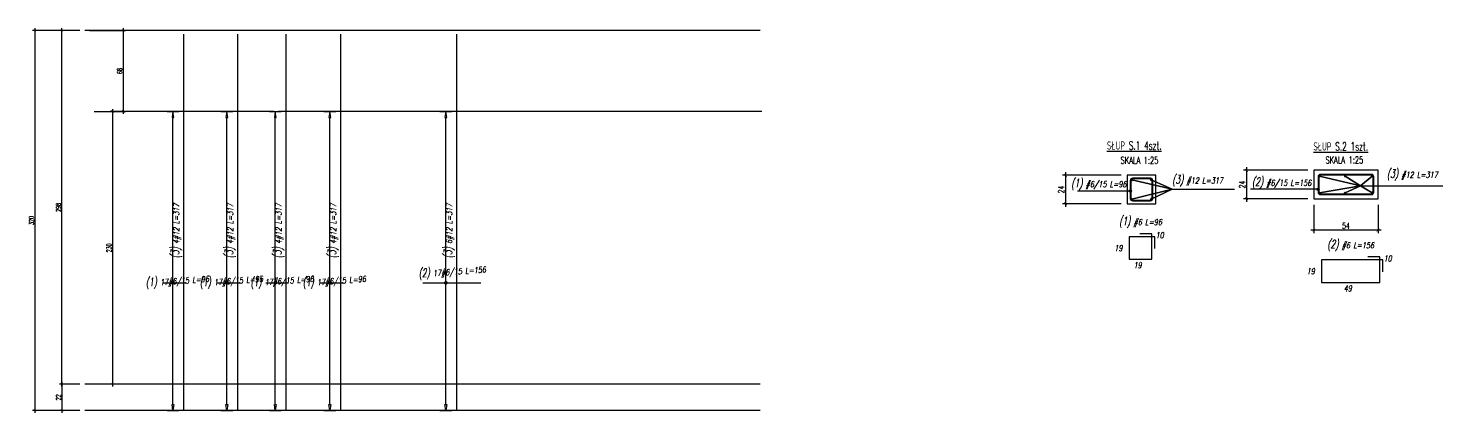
# Model space of a CAD drawing. Header units: millimetres. Extents: x 31098 to 33510, y -57712 to -56998.
# Drawn here: x 31098 to 32289, y -57439 to -57115 of the extents above; entities that cross this region are included whole.
import ezdxf
from ezdxf.enums import TextEntityAlignment as Align

# ---------------------------------------------------------------- set-up
doc = ezdxf.new("R2010")
doc.units = ezdxf.units.MM
doc.header["$LTSCALE"] = 50
doc.layers.get('Defpoints').update_dxf_attribs({"color": 251})
doc.layers.add('__NIEDRUK__', color=54, linetype='Continuous', plot=False)
for name, color, linetype in [('K-ODNOSNIK', 8, 'Continuous'), ('K-SCIANY', 2, 'Continuous'), ('K-TEXT 2.4mm', 71, 'Continuous'), ('K-TEXT 2.8mm', 101, 'Continuous'), ('K-UWAGI', 1, 'Continuous'), ('K-WYMIARY', 1, 'Continuous'), ('K-ZBROJ_06', 101, 'Continuous'), ('K-ZBROJ_12', 161, 'Continuous'), ('ZBROJA_NIEZLICZAC', 255, 'Continuous'), ('ZBROJA_PRET', 161, 'Continuous'), ('ZBROJA_RZUTPR', 141, 'Continuous'), ('ZBROJA_RZUTPR1', 255, 'Continuous'), ('ZBROJA_ZASIEG', 253, 'Continuous'), ('ZBROJA_ZLICZAC', 125, 'Continuous')]:
    doc.layers.add(name, color=color, linetype=linetype)
doc.styles.add('STYL_ZBROJA', font='romanszb.shx', dxfattribs={"width": 0.65, "oblique": 12})
doc.styles.add('text 2.4mm', font='romans.shx', dxfattribs={"width": 0.65})
doc.styles.add('text 2.8mm', font='romans.shx', dxfattribs={"width": 0.65})
doc.styles.add('WYM1', font='romanszb.shx', dxfattribs={"width": 0.6})
doc.dimstyles.new('CM100', dxfattribs={"dimscale": 5, "dimtxt": 2, "dimasz": 1, "dimexe": 1, "dimexo": 2, "dimgap": 0.5, "dimtad": 1, "dimrnd": 0.5, "dimdsep": 46, "dimtxsty": 'WYM1', "dimblk": 'OBLIQUE', "dimcen": 0, "dimdle": 1, "dimclrd": 253, "dimclre": 251, "dimclrt": 30, "dimadec": 0, "dimazin": 0, "dimtfac": 1, "dimtix": 1, "dimtmove": 0, "dimatfit": 0, "dimfxl": 1, "dimtfillclr": 256, "dimtolj": 1, "dimarcsym": 0})

# ---------------------------------------------------------------- blocks, each defined once
blk = doc.blocks.new('_ArchTick')
at = {"color": 0, "linetype": 'ByBlock', "const_width": 0.15}
blk.add_lwpolyline([(-0.5, -0.5), (0.5, 0.5)], dxfattribs=at)
blk = doc.blocks.new('*D73')
at = {"layer": 'Defpoints', "color": 0, "transparency": 16777216}
for p in [(32180.2, -57258.2), (32234.2, -57258.2), (32180.2, -57284.6)]:
    blk.add_point(p, dxfattribs=at)
at = {"layer": 'K-WYMIARY', "color": 251, "lineweight": -2, "transparency": 16777216}
for p, q in [((32180.2, -57263.2), (32180.2, -57287.1)), ((32234.2, -57263.2), (32234.2, -57287.1))]:
    blk.add_line(p, q, dxfattribs=at)
at = {"layer": 'K-WYMIARY', "color": 253, "lineweight": -2, "transparency": 16777216}
blk.add_line((32236.7, -57284.6), (32177.7, -57284.6), dxfattribs=at)
at = {"layer": 'K-WYMIARY', "color": 253, "lineweight": -2, "transparency": 16777216, "xscale": 2.5, "yscale": 2.5, "zscale": 2.5, "rotation": 180}
blk.add_blockref('_ArchTick', (32180.2, -57284.6), dxfattribs=at)
at = {"layer": 'K-WYMIARY', "color": 253, "lineweight": -2, "transparency": 16777216, "xscale": 2.5, "yscale": 2.5, "zscale": 2.5}
blk.add_blockref('_ArchTick', (32234.2, -57284.6), dxfattribs=at)
at = {"layer": 'K-WYMIARY', "color": 30, "transparency": 16777216, "insert": (32207.2, -57280.9), "char_height": 5, "attachment_point": 5, "style": 'WYM1'}
blk.add_mtext('\\A1;54', dxfattribs=at)
blk = doc.blocks.new('A$C392df230')
h = blk.add_hatch()
h.set_pattern_fill('ANGLE', color=256, scale=0.025)
h.set_pattern_definition([(360, (-2880.4701, 5517.13781), (-5e-64, 0.174625), [0.127, -0.047625]), (90, (-2880.4701, 5517.13781), (-0.174625, 1e-17), [0.127, -0.047625])])
h.paths.add_polyline_path([(0.5, 0, 1), (-0.5, 0, 1)])
blk.add_circle((0, 0), 0.5)
blk = doc.blocks.new('*D74')
at = {"layer": 'Defpoints', "color": 0, "transparency": 16777216}
for p in [(32180.2, -57234.2), (32123.5, -57258.2), (32180.2, -57258.2)]:
    blk.add_point(p, dxfattribs=at)
at = {"layer": 'K-WYMIARY', "color": 251, "lineweight": -2, "transparency": 16777216}
for p, q in [((32175.2, -57234.2), (32121, -57234.2)), ((32175.2, -57258.2), (32121, -57258.2))]:
    blk.add_line(p, q, dxfattribs=at)
at = {"layer": 'K-WYMIARY', "color": 253, "lineweight": -2, "transparency": 16777216}
blk.add_line((32123.5, -57231.7), (32123.5, -57260.7), dxfattribs=at)
at = {"layer": 'K-WYMIARY', "color": 253, "lineweight": -2, "transparency": 16777216, "xscale": 2.5, "yscale": 2.5, "zscale": 2.5}
for p, rotation in [((32123.5, -57234.2), 90), ((32123.5, -57258.2), 270)]:
    blk.add_blockref('_ArchTick', p, dxfattribs=dict(at, rotation=rotation))
at = {"layer": 'K-WYMIARY', "color": 30, "transparency": 16777216, "insert": (32119.8, -57246.2), "char_height": 5, "attachment_point": 5, "rotation": 90, "style": 'WYM1'}
blk.add_mtext('\\A1;24', dxfattribs=at)
blk = doc.blocks.new('*D75')
at = {"layer": 'Defpoints', "color": 0, "transparency": 16777216}
for p in [(32023.1, -57238.4), (31971.1, -57262.4), (32023.1, -57262.4)]:
    blk.add_point(p, dxfattribs=at)
at = {"layer": 'K-WYMIARY', "color": 253, "lineweight": -2, "transparency": 16777216}
blk.add_line((31971.1, -57235.9), (31971.1, -57264.9), dxfattribs=at)
at = {"layer": 'K-WYMIARY', "color": 251, "lineweight": -2, "transparency": 16777216}
for p, q in [((32018.1, -57238.4), (31968.6, -57238.4)), ((32018.1, -57262.4), (31968.6, -57262.4))]:
    blk.add_line(p, q, dxfattribs=at)
at = {"layer": 'K-WYMIARY', "color": 253, "lineweight": -2, "transparency": 16777216, "xscale": 2.5, "yscale": 2.5, "zscale": 2.5}
for p, rotation in [((31971.1, -57238.4), 90), ((31971.1, -57262.4), 270)]:
    blk.add_blockref('_ArchTick', p, dxfattribs=dict(at, rotation=rotation))
at = {"layer": 'K-WYMIARY', "color": 30, "transparency": 16777216, "insert": (31967.4, -57250.4), "char_height": 5, "attachment_point": 5, "rotation": 90, "style": 'WYM1'}
blk.add_mtext('\\A1;24', dxfattribs=at)
blk = doc.blocks.new('*D76')
at = {"layer": 'Defpoints', "color": 0, "transparency": 16777216}
for p in [(31145.6, -57116.5), (31103.8, -57436.5), (31145.6, -57436.5)]:
    blk.add_point(p, dxfattribs=at)
at = {"layer": 'K-WYMIARY', "color": 251, "lineweight": -2, "transparency": 16777216}
for p, q in [((31141.6, -57116.5), (31101.8, -57116.5)), ((31141.6, -57436.5), (31101.8, -57436.5))]:
    blk.add_line(p, q, dxfattribs=at)
at = {"layer": 'K-WYMIARY', "color": 253, "lineweight": -2, "transparency": 16777216}
blk.add_line((31103.8, -57114.5), (31103.8, -57438.5), dxfattribs=at)
at = {"layer": 'K-WYMIARY', "color": 253, "lineweight": -2, "transparency": 16777216, "xscale": 2, "yscale": 2, "zscale": 2}
for p, rotation in [((31103.8, -57116.5), 90), ((31103.8, -57436.5), 270)]:
    blk.add_blockref('_ArchTick', p, dxfattribs=dict(at, rotation=rotation))
at = {"layer": 'K-WYMIARY', "color": 30, "transparency": 16777216, "insert": (31100.8, -57276.5), "char_height": 4, "attachment_point": 5, "rotation": 90, "style": 'WYM1'}
blk.add_mtext('\\A1;320', dxfattribs=at)
blk = doc.blocks.new('*D77')
at = {"layer": 'Defpoints', "color": 0, "transparency": 16777216}
for p in [(31126.5, -57116.5), (31145.6, -57116.5), (31145.6, -57414.5)]:
    blk.add_point(p, dxfattribs=at)
at = {"layer": 'K-WYMIARY', "color": 251, "lineweight": -2, "transparency": 16777216}
for p, q in [((31141.6, -57116.5), (31124.5, -57116.5)), ((31141.6, -57414.5), (31124.5, -57414.5))]:
    blk.add_line(p, q, dxfattribs=at)
at = {"layer": 'K-WYMIARY', "color": 253, "lineweight": -2, "transparency": 16777216}
blk.add_line((31126.5, -57416.5), (31126.5, -57114.5), dxfattribs=at)
at = {"layer": 'K-WYMIARY', "color": 253, "lineweight": -2, "transparency": 16777216, "xscale": 2, "yscale": 2, "zscale": 2}
for p, rotation in [((31126.5, -57116.5), 90), ((31126.5, -57414.5), 270)]:
    blk.add_blockref('_ArchTick', p, dxfattribs=dict(at, rotation=rotation))
at = {"layer": 'K-WYMIARY', "color": 30, "transparency": 16777216, "insert": (31123.5, -57265.5), "char_height": 4, "attachment_point": 5, "rotation": 90, "style": 'WYM1'}
blk.add_mtext('\\A1;298', dxfattribs=at)
blk = doc.blocks.new('*D78')
at = {"layer": 'Defpoints', "color": 0, "transparency": 16777216}
for p in [(31145.6, -57414.5), (31126.5, -57436.5), (31145.6, -57436.5)]:
    blk.add_point(p, dxfattribs=at)
at = {"layer": 'K-WYMIARY', "color": 251, "lineweight": -2, "transparency": 16777216}
for p, q in [((31141.6, -57414.5), (31124.5, -57414.5)), ((31141.6, -57436.5), (31124.5, -57436.5))]:
    blk.add_line(p, q, dxfattribs=at)
at = {"layer": 'K-WYMIARY', "color": 253, "lineweight": -2, "transparency": 16777216}
blk.add_line((31126.5, -57412.5), (31126.5, -57438.5), dxfattribs=at)
at = {"layer": 'K-WYMIARY', "color": 253, "lineweight": -2, "transparency": 16777216, "xscale": 2, "yscale": 2, "zscale": 2}
for p, rotation in [((31126.5, -57414.5), 90), ((31126.5, -57436.5), 270)]:
    blk.add_blockref('_ArchTick', p, dxfattribs=dict(at, rotation=rotation))
at = {"layer": 'K-WYMIARY', "color": 30, "transparency": 16777216, "insert": (31123.5, -57425.5), "char_height": 4, "attachment_point": 5, "rotation": 90, "style": 'WYM1'}
blk.add_mtext('\\A1;22', dxfattribs=at)
blk = doc.blocks.new('*D79')
at = {"layer": 'Defpoints', "color": 0, "transparency": 16777216}
for p in [(31308.8, -57184.6), (31169.1, -57414.5), (31169.1, -57414.5)]:
    blk.add_point(p, dxfattribs=at)
at = {"layer": 'K-WYMIARY', "color": 251, "lineweight": -2, "transparency": 16777216}
for p, q in [((31304.8, -57184.6), (31167.1, -57184.6)), ((31173.1, -57414.5), (31171.1, -57414.5))]:
    blk.add_line(p, q, dxfattribs=at)
at = {"layer": 'K-WYMIARY', "color": 253, "lineweight": -2, "transparency": 16777216}
blk.add_line((31169.1, -57182.6), (31169.1, -57416.5), dxfattribs=at)
at = {"layer": 'K-WYMIARY', "color": 253, "lineweight": -2, "transparency": 16777216, "xscale": 2, "yscale": 2, "zscale": 2}
for p, rotation in [((31169.1, -57184.6), 90), ((31169.1, -57414.5), 270)]:
    blk.add_blockref('_ArchTick', p, dxfattribs=dict(at, rotation=rotation))
at = {"layer": 'K-WYMIARY', "color": 30, "transparency": 16777216, "insert": (31166.1, -57299.6), "char_height": 4, "attachment_point": 5, "rotation": 90, "style": 'WYM1'}
blk.add_mtext('\\A1;230', dxfattribs=at)
blk = doc.blocks.new('*D80')
at = {"layer": 'Defpoints', "color": 0, "transparency": 16777216}
for p in [(31145.6, -57116.5), (31149.6, -57184.6), (31178.1, -57184.6)]:
    blk.add_point(p, dxfattribs=at)
at = {"layer": 'K-WYMIARY', "color": 251, "lineweight": -2, "transparency": 16777216}
for p, q in [((31149.6, -57116.5), (31180.1, -57116.5)), ((31153.6, -57184.6), (31180.1, -57184.6))]:
    blk.add_line(p, q, dxfattribs=at)
at = {"layer": 'K-WYMIARY', "color": 253, "lineweight": -2, "transparency": 16777216}
blk.add_line((31178.1, -57114.5), (31178.1, -57186.6), dxfattribs=at)
at = {"layer": 'K-WYMIARY', "color": 253, "lineweight": -2, "transparency": 16777216, "xscale": 2, "yscale": 2, "zscale": 2}
for p, rotation in [((31178.1, -57116.5), 90), ((31178.1, -57184.6), 270)]:
    blk.add_blockref('_ArchTick', p, dxfattribs=dict(at, rotation=rotation))
at = {"layer": 'K-WYMIARY', "color": 30, "transparency": 16777216, "insert": (31175.1, -57150.6), "char_height": 4, "attachment_point": 5, "rotation": 90, "style": 'WYM1'}
blk.add_mtext('\\A1;68', dxfattribs=at)

msp = doc.modelspace()

# ---------------------------------------------------------------- linework, layer by layer
at = {"layer": '__NIEDRUK__'}
for points in [[(32027.64, -57259.323), (32042.64, -57259.323, 0.41421356), (32044.04, -57257.923), (32044.04, -57242.923, 0.41421356), (32042.64, -57241.523), (32027.64, -57241.523, 0.41421356), (32026.24, -57242.923), (32026.24, -57257.923, 0.41421356)], [(32185.66, -57254.108), (32228.66, -57254.108, 0.41421356), (32230.06, -57252.708), (32230.06, -57239.708, 0.41421356), (32228.66, -57238.308), (32185.66, -57238.308, 0.41421356), (32184.26, -57239.708), (32184.26, -57252.708, 0.41421356)]]:
    msp.add_lwpolyline(points, format="xyb", close=True, dxfattribs=at)
at = {"layer": 'K-ODNOSNIK'}
for points in [[(32060.842, -57250.057), (32043.311, -57242.363), (32060.842, -57250.057), (32026.969, -57242.363), (32060.842, -57250.057), (32043.311, -57258.483), (32060.842, -57250.057), (32026.969, -57258.483), (32060.842, -57250.057), (32113.303, -57250.057)], [(32219.365, -57247.24), (32206.493, -57239.148), (32219.365, -57247.24), (32206.493, -57253.267), (32219.365, -57247.24), (32229.331, -57239.148), (32219.365, -57247.24), (32184.988, -57239.148), (32219.365, -57247.24), (32229.331, -57253.267), (32219.365, -57247.24), (32184.988, -57253.267), (32219.365, -57247.24), (32288.623, -57247.24)], [(32025.64, -57251.711), (31981.172, -57251.711)], [(32183.66, -57250.194), (32126.775, -57250.194)]]:
    msp.add_lwpolyline(points, dxfattribs=at)
for centre in [(32183.66, -57250.194), (32025.64, -57251.711)]:
    msp.add_circle(centre, 1, dxfattribs=at)
at = {"layer": 'K-SCIANY'}
for points in [[(32180.16, -57258.208), (32234.16, -57258.208), (32234.16, -57234.208), (32180.16, -57234.208)], [(32023.14, -57262.423), (32047.14, -57262.423), (32047.14, -57238.423), (32023.14, -57238.423)]]:
    msp.add_lwpolyline(points, close=True, dxfattribs=at)
at = {"layer": 'K-UWAGI'}
for p, q in [((31714.127, -57116.507), (31145.637, -57116.507)), ((31715.506, -57184.647), (31308.848, -57184.647)), ((31714.127, -57414.507), (31145.637, -57414.507)), ((31714.127, -57436.507), (31145.637, -57436.507))]:
    msp.add_line(p, q, dxfattribs=at)
at = {"layer": 'K-ZBROJ_06'}
for points in [[(32027.64, -57259.923), (32042.64, -57259.923, 0.41421356), (32044.64, -57257.923), (32044.64, -57242.923, 0.41421356), (32042.64, -57240.923), (32027.64, -57240.923, 0.41421356), (32025.64, -57242.923), (32025.64, -57257.923, 0.41421356)], [(32185.66, -57254.708), (32228.66, -57254.708, 0.41421356), (32230.66, -57252.708), (32230.66, -57239.708, 0.41421356), (32228.66, -57237.708), (32185.66, -57237.708, 0.41421356), (32183.66, -57239.708), (32183.66, -57252.708, 0.41421356)]]:
    msp.add_lwpolyline(points, format="xyb", close=True, dxfattribs=at)
at = {"layer": 'ZBROJA_PRET'}
for p, q in [((31229.209, -57436.507), (31229.209, -57119.507)), ((31274.606, -57436.507), (31274.606, -57119.507)), ((31315.335, -57436.507), (31315.335, -57119.507)), ((31361.269, -57436.507), (31361.269, -57119.507)), ((31458.879, -57436.507), (31458.879, -57119.507)), ((31211.992, -57329.022), (31230.992, -57329.022)), ((31257.389, -57329.022), (31276.389, -57329.022)), ((31298.118, -57329.022), (31317.118, -57329.022)), ((31344.052, -57329.022), (31363.052, -57329.022)), ((31430.106, -57329.022), (31479.106, -57329.022))]:
    msp.add_line(p, q, dxfattribs=at)
at = {"layer": 'ZBROJA_RZUTPR'}
for points in [[(32046.303, -57300.213), (32046.303, -57290.213, 0.41421356), (32046.303, -57290.213), (32024.803, -57290.213, 0.41421356), (32024.803, -57290.213), (32024.803, -57309.213, 0.41421356), (32024.803, -57309.213), (32043.803, -57309.213, 0.41421356), (32043.803, -57309.213), (32043.803, -57287.713, 0.41421356), (32043.803, -57287.713), (32033.803, -57287.713)], [(32238.21, -57319.742), (32238.21, -57309.742, 0.41421356), (32238.21, -57309.742), (32186.71, -57309.742, 0.41421356), (32186.71, -57309.742), (32186.71, -57328.742, 0.41421356), (32186.71, -57328.742), (32235.71, -57328.742, 0.41421356), (32235.71, -57328.742), (32235.71, -57307.242, 0.41421356), (32235.71, -57307.242), (32225.71, -57307.242)]]:
    msp.add_lwpolyline(points, format="xyb", dxfattribs=at)
at = {"layer": 'ZBROJA_ZASIEG'}
for p, q in [((31214.933, -57184.647), (31224.933, -57184.647)), ((31260.329, -57184.647), (31270.329, -57184.647)), ((31301.059, -57184.647), (31311.059, -57184.647)), ((31346.993, -57184.647), (31356.993, -57184.647)), ((31444.603, -57184.647), (31454.603, -57184.647)), ((31214.933, -57436.507), (31224.933, -57436.507)), ((31260.329, -57436.507), (31270.329, -57436.507)), ((31301.059, -57436.507), (31311.059, -57436.507)), ((31346.993, -57436.507), (31356.993, -57436.507)), ((31444.603, -57436.507), (31454.603, -57436.507))]:
    msp.add_line(p, q, dxfattribs=at)
for points in [[(31219.933, -57431.507), (31220.708, -57431.507), (31219.933, -57436.507), (31219.158, -57431.507), (31219.933, -57431.507), (31219.933, -57189.647), (31220.708, -57189.647), (31219.933, -57184.647), (31219.158, -57189.647), (31219.933, -57189.647)], [(31265.329, -57431.507), (31266.104, -57431.507), (31265.329, -57436.507), (31264.554, -57431.507), (31265.329, -57431.507), (31265.329, -57189.647), (31266.104, -57189.647), (31265.329, -57184.647), (31264.554, -57189.647), (31265.329, -57189.647)], [(31306.059, -57431.507), (31306.834, -57431.507), (31306.059, -57436.507), (31305.284, -57431.507), (31306.059, -57431.507), (31306.059, -57189.647), (31306.834, -57189.647), (31306.059, -57184.647), (31305.284, -57189.647), (31306.059, -57189.647)], [(31351.993, -57431.507), (31352.768, -57431.507), (31351.993, -57436.507), (31351.218, -57431.507), (31351.993, -57431.507), (31351.993, -57189.647), (31352.768, -57189.647), (31351.993, -57184.647), (31351.218, -57189.647), (31351.993, -57189.647)], [(31449.603, -57431.507), (31450.378, -57431.507), (31449.603, -57436.507), (31448.828, -57431.507), (31449.603, -57431.507), (31449.603, -57189.647), (31450.378, -57189.647), (31449.603, -57184.647), (31448.828, -57189.647), (31449.603, -57189.647)]]:
    msp.add_lwpolyline(points, dxfattribs=at)
at = {"layer": 'ZBROJA_ZASIEG', "const_width": 1.575}
for points in [[(31219.145, -57329.022, 1), (31220.72, -57329.022, 1)], [(31264.542, -57329.022, 1), (31266.117, -57329.022, 1)], [(31305.272, -57329.022, 1), (31306.847, -57329.022, 1)], [(31351.205, -57329.022, 1), (31352.78, -57329.022, 1)], [(31448.815, -57329.022, 1), (31450.39, -57329.022, 1)]]:
    msp.add_lwpolyline(points, format="xyb", close=True, dxfattribs=at)

# ---------------------------------------------------------------- block references
at = {"layer": 'K-ZBROJ_12', "xscale": -1, "rotation": 180}
for p in [(32026.969, -57242.363), (32184.988, -57239.148), (32206.493, -57239.148)]:
    msp.add_blockref('A$C392df230', p, dxfattribs=at)
at = {"layer": 'K-ZBROJ_12', "rotation": 180}
for p in [(32043.311, -57242.363), (32229.331, -57239.148)]:
    msp.add_blockref('A$C392df230', p, dxfattribs=at)
at = {"layer": 'K-ZBROJ_12'}
for p in [(32026.969, -57258.483), (32184.988, -57253.267), (32206.493, -57253.267)]:
    msp.add_blockref('A$C392df230', p, dxfattribs=at)
at = {"layer": 'K-ZBROJ_12', "xscale": -1}
for p in [(32043.311, -57258.483), (32229.331, -57253.267)]:
    msp.add_blockref('A$C392df230', p, dxfattribs=at)

# ---------------------------------------------------------------- texts
at = {"layer": 'K-TEXT 2.4mm', "style": 'text 2.4mm', "width": 0.65}
for p in [(32017.537, -57228.789), (32189.972, -57228.562)]:
    msp.add_text('SKALA 1:25', height=6, dxfattribs=at).set_placement(p)
at = {"layer": 'K-TEXT 2.8mm', "style": 'text 2.8mm', "width": 0.65}
for s, p in [('%%USŁUP S.1 4szt.', (32006.014, -57218.919)), ('%%USŁUP S.2 1szt.', (32179.756, -57219.715))]:
    msp.add_text(s, height=7, dxfattribs=at).set_placement(p, align=Align.BOTTOM_LEFT)
at = {"layer": 'ZBROJA_NIEZLICZAC', "char_height": 10, "style": 'STYL_ZBROJA'}
for s, insert, attachment_point in [('\\H7;\\C71;\\H5;\\C256;\\H7;\\C71;(3)\\H5;\\C256; #12 L=317', (32060.958, -57247.738), 7), ('\\H7;\\C71;\\H5;\\C256;\\H7;\\C71;(3)\\H5;\\C256; #12 L=317', (32241.691, -57242.858), 7), ('\\H7;\\C71;\\H5;\\C256;\\H7;\\C71;(1)\\H5;\\C256; #6/15 L=96', (31999.255, -57250.809), 8), ('\\H7;\\C71;\\H5;\\C256;\\H7;\\C71;(2)\\H5;\\C256; #6/15 L=156', (32128.12, -57249.656), 7), ('\\H7;\\C71;\\H5;\\C256;\\H7;\\C71;(1)\\H5;\\C256; #6 L=96', (32034.303, -57282.713), 8), ('\\H7;\\C71;\\H5;\\C256;\\H7;\\C71;(2)\\H5;\\C256; #6 L=156', (32211.21, -57302.242), 8)]:
    msp.add_mtext(s, dxfattribs=dict(at, insert=insert, attachment_point=attachment_point))
at = {"layer": 'ZBROJA_RZUTPR1', "style": 'STYL_ZBROJA', "oblique": 12, "width": 0.65}
for p in [(32053.803, -57288.963), (32245.71, -57308.492)]:
    msp.add_text('10', height=5, dxfattribs=at).set_placement(p, align=Align.MIDDLE_RIGHT)
for p in [(32012.303, -57299.713), (32174.21, -57319.242)]:
    msp.add_text('19', height=5, dxfattribs=at).set_placement(p, align=Align.MIDDLE_LEFT)
for s, p in [('19', (32031.803, -57311.713)), ('49', (32208.71, -57331.242))]:
    msp.add_text(s, height=5, dxfattribs=at).set_placement(p, align=Align.TOP_CENTER)
at = {"layer": 'ZBROJA_ZLICZAC', "char_height": 10, "attachment_point": 7, "style": 'STYL_ZBROJA'}
for s, insert, rotation in [('\\H7;\\C71;\\H5;\\C256;\\H7;\\C71;(3)\\H5;\\C256; 4#12 L=317', (31227.574, -57308.365), 90), ('\\H7;\\C71;\\H5;\\C256;\\H7;\\C71;(3)\\H5;\\C256; 4#12 L=317', (31272.971, -57308.365), 90), ('\\H7;\\C71;\\H5;\\C256;\\H7;\\C71;(3)\\H5;\\C256; 4#12 L=317', (31313.701, -57308.365), 90), ('\\H7;\\C71;\\H5;\\C256;\\H7;\\C71;(3)\\H5;\\C256; 4#12 L=317', (31359.635, -57308.365), 90), ('\\H7;\\C71;\\H5;\\C256;\\H7;\\C71;(3)\\H5;\\C256; 6#12 L=317', (31457.245, -57308.365), 90), ('\\H7;\\C71;\\H5;\\C256;\\H7;\\C71;(2)\\H5;\\C256; 17#6/15 L=156', (31427.101, -57326.78), 4.269576), ('\\H7;\\C71;\\H5;\\C256;\\H7;\\C71;(1)\\H5;\\C256; 17#6/15 L=96', (31197.431, -57334.399), 4.269576), ('\\H7;\\C71;\\H5;\\C256;\\H7;\\C71;(1)\\H5;\\C256; 17#6/15 L=96', (31242.828, -57334.399), 4.269576), ('\\H7;\\C71;\\H5;\\C256;\\H7;\\C71;(1)\\H5;\\C256; 17#6/15 L=96', (31285.557, -57334.399), 4.269576), ('\\H7;\\C71;\\H5;\\C256;\\H7;\\C71;(1)\\H5;\\C256; 17#6/15 L=96', (31329.491, -57334.399), 4.269576)]:
    msp.add_mtext(s, dxfattribs=dict(at, insert=insert, rotation=rotation))

# ---------------------------------------------------------------- dimensions: what is measured, and where the dimension line sits
at = {"layer": 'K-WYMIARY'}
for base, p1, p2, override, picture, middle in [((31103.786, -57436.507), (31145.637, -57116.507), (31145.637, -57436.507), {"dimscale": 2, "dimblk": 'ArchTick'}, '*D76', (31100.786, -57276.507)), ((31126.546, -57116.507), (31145.637, -57414.507), (31145.637, -57116.507), {"dimscale": 2, "dimblk": 'ArchTick'}, '*D77', (31123.546, -57265.507)), ((31178.075, -57184.647), (31145.637, -57116.507), (31149.637, -57184.647), {"dimscale": 2, "dimblk": 'ArchTick'}, '*D80', (31175.075, -57150.577)), ((31169.056, -57414.507), (31308.848, -57184.647), (31169.056, -57414.507), {"dimscale": 2, "dimblk": 'ArchTick', "dimtmove": 1}, '*D79', (31166.056, -57299.577)), ((31971.106, -57262.423), (32023.14, -57238.423), (32023.14, -57262.423), {"dimscale": 2.5, "dimblk": 'ArchTick'}, '*D75', (31967.356, -57250.423)), ((32123.511, -57258.208), (32180.16, -57234.208), (32180.16, -57258.208), {"dimscale": 2.5, "dimblk": 'ArchTick'}, '*D74', (32119.761, -57246.208)), ((31126.546, -57436.507), (31145.637, -57414.507), (31145.637, -57436.507), {"dimscale": 2, "dimblk": 'ArchTick'}, '*D78', (31123.546, -57425.507))]:
    dim = msp.add_linear_dim(base=base, p1=p1, p2=p2, angle=90, dimstyle='CM100', override=override, dxfattribs=at)
    dim.commit()
    dim.dimension.update_dxf_attribs({"geometry": picture, "text_midpoint": middle})
dim = msp.add_linear_dim(base=(32180.16, -57284.643), p1=(32234.16, -57258.208), p2=(32180.16, -57258.208), dimstyle='CM100', override={"dimscale": 2.5, "dimblk": 'ArchTick'}, dxfattribs=at)
dim.commit()
dim.dimension.update_dxf_attribs({"geometry": '*D73', "text_midpoint": (32207.16, -57280.893)})

doc.saveas('drawing.dxf')
